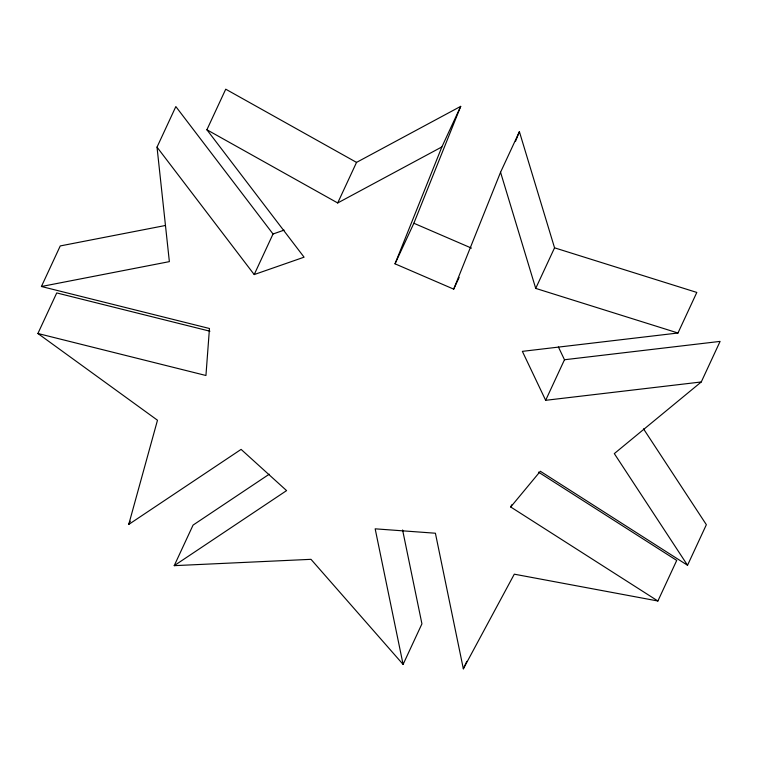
<?xml version="1.0" encoding="UTF-8"?>
<svg xmlns="http://www.w3.org/2000/svg" width="758" height="758" viewBox="0 0 758 758"><rect width="100%" height="100%" fill="white"/><g stroke="black" fill="none" stroke-linecap="round" stroke-linejoin="round"><path stroke-width="1.14" d="M269.27 474.186L193.063 525.095L174.226 565.658L286.59 490.606L241.101 449.39L128.737 524.441L157.484 420.226L37.9 333.501L56.736 292.929L209.919 331.208M459.149 277.4L453.701 289.139L395.022 263.822L441.876 146.929L460.712 106.357L356.535 162.392L337.698 202.964L206.896 129.76L225.732 89.188L356.535 162.392M395.022 263.822L413.859 223.25L460.712 106.357M453.701 289.139L500.555 172.246L519.391 131.674L554.553 247.828L535.716 288.4L677.974 333.008L696.81 292.436L554.553 247.828M515.449 141.509L519.391 131.674M37.9 333.501L205.939 375.494L209.464 328.498L41.425 286.505L60.252 245.933L165.149 225.543M157.02 147.147L175.847 106.575L273.032 233.995L254.205 274.567L157.02 147.147L169.366 261.633L41.425 286.505M128.737 524.441L130.224 521.239M174.226 565.658L310.988 559.328L403.095 664.406L421.931 623.834L402.593 529.975M564.483 359.747L720.1 341.394L701.264 381.966L545.656 400.309L564.483 359.747L558.409 346.974M538.483 472.13L676.723 560.427L657.897 600.999L510.702 506.979L511.697 504.847M403.095 664.406L375.163 528.828L435.405 533.225L463.337 668.812L466.805 661.336M510.702 506.979L540.34 471.258L687.534 565.269L706.361 524.697L643.514 428.848M463.337 668.812L514.294 574.176L657.897 600.999M701.264 381.966L614.312 453.606L687.534 565.269M337.698 202.964L441.876 146.929M273.032 233.995L284.117 230.129M254.205 274.567L304.081 257.18L206.896 129.76M677.974 333.008L522.366 351.361L545.656 400.309M413.859 223.25L471.448 248.103M500.555 172.246L535.716 288.4"/></g></svg>
